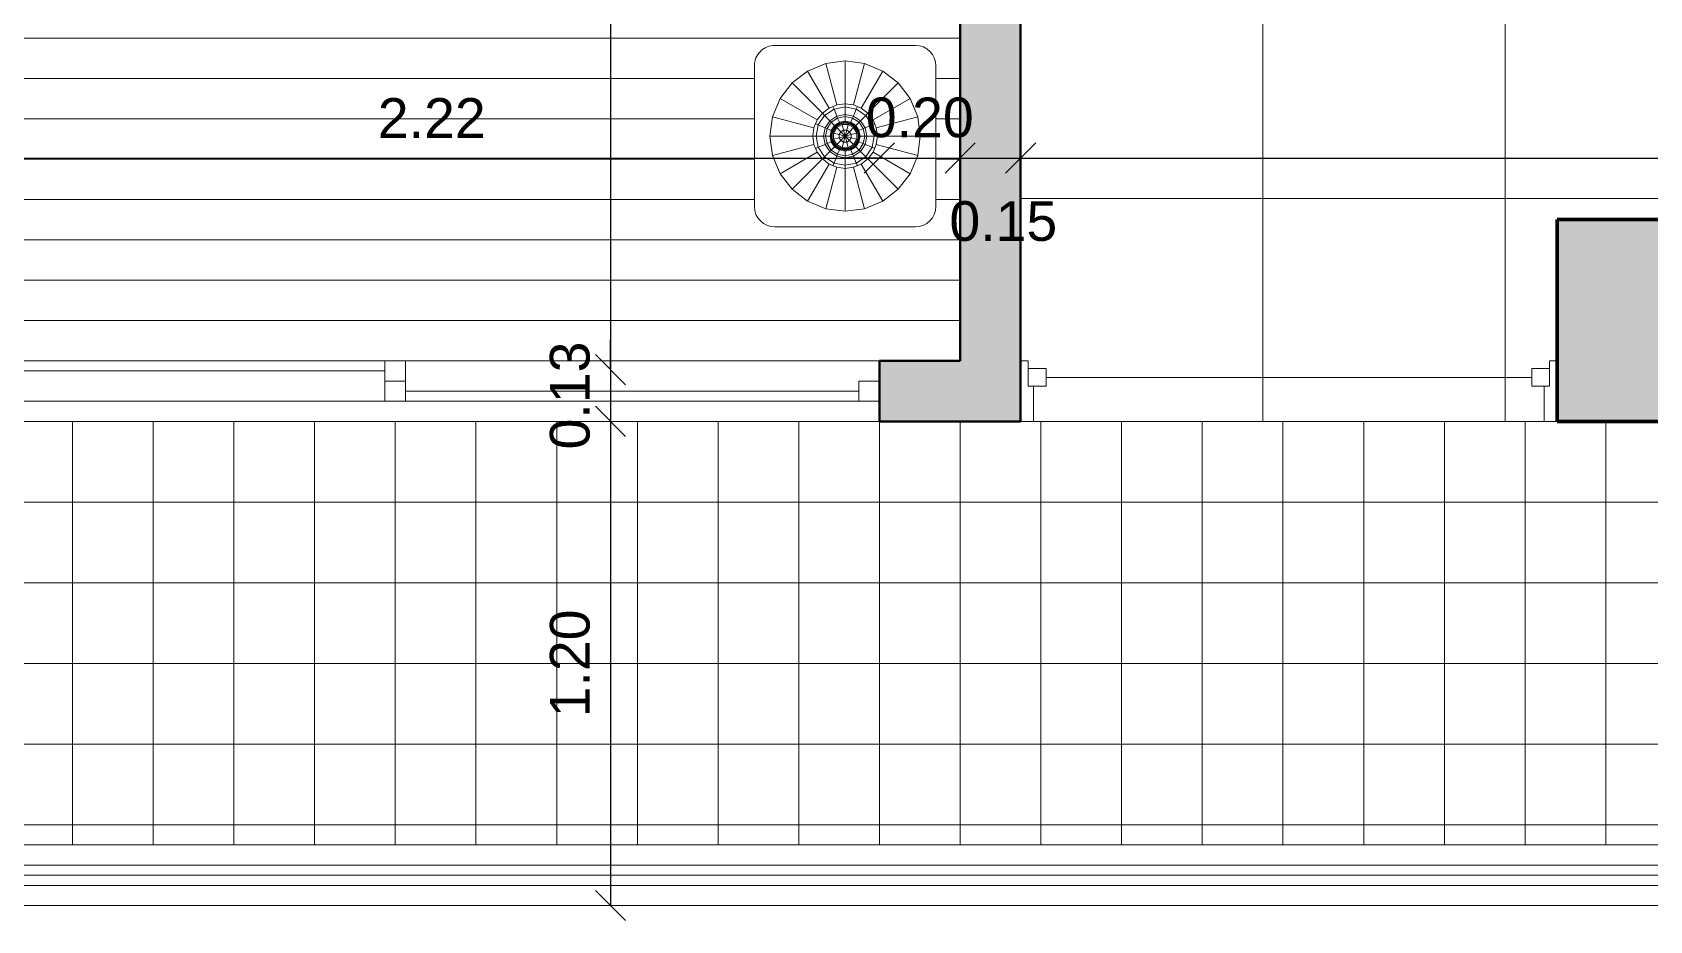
# Model space of a CAD drawing. Header units: metres. Extents: x 11 to 152, y 1 to 34.
# Drawn here: x 38.676 to 42.684, y 14.231 to 16.432 of the extents above; entities that cross this region are included whole.
import ezdxf

# ---------------------------------------------------------------- set-up
doc = ezdxf.new("R2010")
doc.units = ezdxf.units.M
for name, color, linetype, lineweight in [('A-ANNO-DIMS', 211, 'Continuous', 9), ('A-FLOR', 192, 'Continuous', 9), ('A-FLOR-PATT', 8, 'Continuous', 9), ('A-GLAZ', 151, 'Continuous', 9), ('A-GLAZ-1', 151, 'Continuous', 18), ('A-GLAZ-CWMG', 51, 'Continuous', 9), ('A-WALL', 113, 'Continuous', 9), ('A-WALL-1', 113, 'Continuous', 50), ('A-WALL-PATT-1', 111, 'Continuous', 9), ('E-LITE-EQPM', 33, 'Continuous', 9), ('G-IMPT', 8, 'Continuous', 9), ('I-FURN', 30, 'Continuous', 9), ('S-COLS', 52, 'Continuous', 9), ('S-COLS-1', 52, 'Continuous', 100)]:
    doc.layers.add(name, color=color, linetype=linetype, lineweight=lineweight)
doc.styles.add('Arial_1', font='Arial.ttf', dxfattribs={"height": 0.098353})
doc.dimstyles.new('Cota_1_25', dxfattribs={"dimscale": 0.3048, "dimtxt": 0.1, "dimasz": 0.246063, "dimexe": 0, "dimexo": 0.0625, "dimgap": 0.164042, "dimtad": 1, "dimrnd": 0.01, "dimzin": 0, "dimdsep": 46, "dimtxsty": 'Arial_1', "dimblk1": 'OBLIQUE', "dimblk2": 'OBLIQUE', "dimsah": 1, "dimcen": 0.09, "dimazin": 0, "dimtfac": 1, "dimtdec": 4, "dimtix": 1, "dimtmove": 0, "dimatfit": 3, "dimfxl": 0, "dimfxlon": 1, "dimtvp": 1, "dimtolj": 1, "dimtzin": 0, "dimarcsym": 2})
doc.dimstyles.new('Cota_1_25_3', dxfattribs={"dimscale": 0.3048, "dimtxt": 0.1, "dimasz": 0.246063, "dimexe": 0, "dimexo": 0.0625, "dimgap": 0.164042, "dimtad": 1, "dimrnd": 0.01, "dimzin": 0, "dimdsep": 46, "dimtxsty": 'Arial_1', "dimblk1": 'OBLIQUE', "dimblk2": 'OBLIQUE', "dimsah": 1, "dimcen": 0.09, "dimazin": 0, "dimtfac": 1, "dimtdec": 4, "dimtix": 1, "dimtmove": 2, "dimatfit": 3, "dimfxl": 0, "dimfxlon": 1, "dimtvp": 1, "dimtolj": 1, "dimtzin": 0, "dimarcsym": 2})

# ---------------------------------------------------------------- blocks, each defined once
blk = doc.blocks.new('M_Table-End - nochero-1375290-1 Piso')
at = {"layer": 'I-FURN'}
for p, q in [((0.4029, 0.3774), (0.0545, 0.3774)), ((0.0037, 0.3266), (0.0037, -0.0218)), ((0.4537, -0.0218), (0.4537, 0.3266)), ((0.0545, -0.0726), (0.4029, -0.0726))]:
    blk.add_line(p, q, dxfattribs=at)
for centre, start, end in [((0.0545, 0.3266), 90, 180), ((0.4029, 0.3266), 0, 90), ((0.0545, -0.0218), 180, 270), ((0.4029, -0.0218), 270, 0)]:
    blk.add_arc(centre, 0.0508, start, end, dxfattribs=at)
blk = doc.blocks.new('Lamp38i - Name-1374313-1 Piso')
at = {"layer": 'G-IMPT'}
for p, q in [((0, 0.0381), (0, 0.0265)), ((-0.0265, 0), (-0.0381, 0)), ((0, -0.0381), (0, -0.0265)), ((0.0265, 0), (0.0381, 0))]:
    blk.add_line(p, q, dxfattribs=at)
blk = doc.blocks.new('Lamp38i - 12zlmp38i_dwg-1374311-1 Piso')
at = {"layer": 'G-IMPT'}
for p, q in [((-0.1317, 0.1317), (-0.0931, 0.1613)), ((-0.0482, 0.18), (-0.0931, 0.1613)), ((-0.04, 0.0693), (-0.0931, 0.1613)), ((0, 0.1863), (-0.0482, 0.18)), ((-0.0207, 0.0772), (-0.0482, 0.18)), ((0.0482, 0.18), (0, 0.1863)), ((0, 0.0799), (0, 0.1863)), ((0.0207, 0.0772), (0.0482, 0.18)), ((0.04, 0.0693), (0.0931, 0.1613)), ((0.0482, 0.18), (0.0931, 0.1613)), ((0.1317, 0.1317), (0.0931, 0.1613)), ((-0.1317, 0.1317), (-0.1613, 0.0931)), ((-0.1317, 0.1317), (-0.0565, 0.0565)), ((0.0565, 0.0565), (0.1317, 0.1317)), ((0.1613, 0.0931), (0.1317, 0.1317)), ((-0.1613, 0.0931), (-0.18, 0.0482)), ((-0.1613, 0.0931), (-0.0693, 0.04)), ((0.0693, 0.04), (0.1613, 0.0931)), ((0.18, 0.0482), (0.1613, 0.0931)), ((-0.18, 0.0482), (-0.1863, 0)), ((-0.0772, 0.0207), (-0.18, 0.0482)), ((-0.0565, 0.0565), (-0.0693, 0.04)), ((-0.0511, 0.0511), (-0.0667, 0.0276)), ((-0.04, 0.0693), (-0.0565, 0.0565)), ((-0.0511, 0.0511), (-0.0565, 0.0565)), ((-0.0511, 0.0511), (-0.0276, 0.0667)), ((-0.0511, 0.0511), (-0.0381, 0.0381)), ((-0.0207, 0.0772), (-0.04, 0.0693)), ((-0.0206, 0.0498), (-0.0381, 0.0381)), ((-0.0381, 0.0381), (-0.0206, 0.0498)), ((-0.0344, 0.0344), (-0.0186, 0.0449)), ((-0.0303, 0.0732), (-0.0276, 0.0667)), ((-0.0276, 0.0667), (0, 0.0722)), ((-0.0276, 0.0667), (-0.0206, 0.0498)), ((0, 0.0799), (-0.0207, 0.0772)), ((-0.0206, 0.0498), (0, 0.0539)), ((0, 0.0539), (-0.0206, 0.0498)), ((-0.0186, 0.0449), (-0.0206, 0.0498)), ((0, 0.0486), (-0.0186, 0.0449)), ((-0.0186, 0.0449), (-0.0142, 0.0343)), ((0.0207, 0.0772), (0, 0.0799)), ((0, 0.0799), (0, 0.0722)), ((0.0276, 0.0667), (0, 0.0722)), ((0, 0.0539), (0, 0.0722)), ((0.0206, 0.0498), (0, 0.0539)), ((0, 0.0539), (0.0206, 0.0498)), ((0, 0.0486), (0, 0.0539)), ((0, 0.0371), (0, 0.0486)), ((0.0186, 0.0449), (0, 0.0486)), ((0.0142, 0.0343), (0.0186, 0.0449)), ((0.0186, 0.0449), (0.0206, 0.0498)), ((0.0186, 0.0449), (0.0344, 0.0344)), ((0.0276, 0.0667), (0.0206, 0.0498)), ((0.0381, 0.0381), (0.0206, 0.0498)), ((0.0206, 0.0498), (0.0381, 0.0381)), ((0.04, 0.0693), (0.0207, 0.0772)), ((0.0276, 0.0667), (0.0303, 0.0732)), ((0.0511, 0.0511), (0.0276, 0.0667)), ((0.0511, 0.0511), (0.0381, 0.0381)), ((0.0565, 0.0565), (0.04, 0.0693)), ((0.0511, 0.0511), (0.0565, 0.0565)), ((0.0511, 0.0511), (0.0667, 0.0276)), ((0.0693, 0.04), (0.0565, 0.0565)), ((0.0772, 0.0207), (0.18, 0.0482)), ((0.1863, 0), (0.18, 0.0482)), ((-0.0772, 0.0207), (-0.0799, 0)), ((-0.0693, 0.04), (-0.0772, 0.0207)), ((-0.0732, 0.0303), (-0.0667, 0.0276)), ((-0.0722, 0), (-0.0667, 0.0276)), ((-0.0498, 0.0206), (-0.0667, 0.0276)), ((-0.0498, 0.0206), (-0.0539, 0)), ((-0.0539, 0), (-0.0498, 0.0206)), ((-0.0498, 0.0206), (-0.0381, 0.0381)), ((-0.0498, 0.0206), (-0.0381, 0.0381)), ((-0.0449, 0.0186), (-0.0498, 0.0206)), ((-0.0449, 0.0186), (-0.0486, 0)), ((-0.0449, 0.0186), (-0.0344, 0.0344)), ((-0.0343, 0.0142), (-0.0449, 0.0186)), ((-0.0344, 0.0344), (-0.0381, 0.0381)), ((-0.0371, 0), (-0.0343, 0.0142)), ((-0.0351, 0), (-0.0324, 0.0134)), ((-0.0262, 0.0262), (-0.0344, 0.0344)), ((-0.0343, 0.0142), (-0.0262, 0.0262)), ((-0.0324, 0.0134), (-0.0343, 0.0142)), ((-0.0319, 0.0065), (-0.0331, 0)), ((-0.0324, 0.0134), (-0.0248, 0.0248)), ((-0.0306, 0.0127), (-0.0324, 0.0134)), ((-0.0319, 0.0085), (-0.0233, 0.0233)), ((-0.0319, 0.0085), (-0.0319, -0.0085)), ((-0.0319, 0.0085), (-0.0287, 0.0077)), ((-0.0306, 0.0127), (-0.0312, 0.0096)), ((-0.0306, 0.0127), (-0.0234, 0.0234)), ((-0.0287, 0.0077), (-0.021, 0.021)), ((-0.0287, 0.0077), (-0.0147, 0.0039)), ((-0.0287, 0.0077), (-0.0286, -0.0077)), ((-0.0262, 0.0262), (-0.0142, 0.0343)), ((-0.0262, 0.0262), (-0.0248, 0.0248)), ((-0.0248, 0.0248), (-0.0134, 0.0324)), ((-0.0234, 0.0234), (-0.0248, 0.0248)), ((-0.0234, 0.0234), (-0.0127, 0.0306)), ((-0.0233, 0.0233), (-0.0085, 0.0319)), ((-0.0233, 0.0233), (-0.021, 0.021)), ((-0.021, 0.021), (-0.0077, 0.0287)), ((-0.021, 0.021), (-0.0108, 0.0108)), ((-0.0147, 0.0039), (-0.0108, 0.0108)), ((-0.0147, 0.0039), (-0.0147, -0.0039)), ((-0.0147, 0.0039), (0, 0)), ((0, 0.0371), (-0.0142, 0.0343)), ((-0.0142, 0.0343), (-0.0134, 0.0324)), ((0, 0.0351), (-0.0134, 0.0324)), ((-0.0127, 0.0306), (-0.0134, 0.0324)), ((-0.0096, 0.0312), (-0.0127, 0.0306)), ((-0.0039, 0.0147), (-0.0108, 0.0108)), ((0, 0), (-0.0108, 0.0108)), ((0.0085, 0.0319), (-0.0085, 0.0319)), ((-0.0077, 0.0287), (-0.0085, 0.0319)), ((0.0077, 0.0287), (-0.0077, 0.0287)), ((-0.0077, 0.0287), (-0.0039, 0.0147)), ((0, 0.0331), (-0.0065, 0.0319)), ((0.0039, 0.0147), (-0.0039, 0.0147)), ((0, 0), (-0.0039, 0.0147)), ((0, 0.0351), (0, 0.0371)), ((0.0142, 0.0343), (0, 0.0371)), ((0, 0.0351), (0.0134, 0.0324)), ((0, 0.0331), (0, 0.0351)), ((0, 0.0319), (0, 0.0331)), ((0.0065, 0.0319), (0, 0.0331)), ((0.0039, 0.0147), (0, 0)), ((0.0108, 0.0108), (0, 0)), ((0.0147, 0.0039), (0, 0)), ((0.0077, 0.0287), (0.0039, 0.0147)), ((0.0108, 0.0108), (0.0039, 0.0147)), ((0.0085, 0.0319), (0.0077, 0.0287)), ((0.021, 0.021), (0.0077, 0.0287)), ((0.0085, 0.0319), (0.0233, 0.0233)), ((0.0127, 0.0306), (0.0096, 0.0312)), ((0.021, 0.021), (0.0108, 0.0108)), ((0.0147, 0.0039), (0.0108, 0.0108)), ((0.0127, 0.0306), (0.0134, 0.0324)), ((0.0127, 0.0306), (0.0234, 0.0234)), ((0.0134, 0.0324), (0.0142, 0.0343)), ((0.0134, 0.0324), (0.0248, 0.0248)), ((0.0142, 0.0343), (0.0262, 0.0262)), ((0.0286, 0.0077), (0.0147, 0.0039)), ((0.0147, -0.0039), (0.0147, 0.0039)), ((0.021, 0.021), (0.0233, 0.0233)), ((0.0286, 0.0077), (0.021, 0.021)), ((0.0319, 0.0085), (0.0233, 0.0233)), ((0.0234, 0.0234), (0.0248, 0.0248)), ((0.0306, 0.0127), (0.0234, 0.0234)), ((0.0262, 0.0262), (0.0248, 0.0248)), ((0.0324, 0.0134), (0.0248, 0.0248)), ((0.0344, 0.0344), (0.0262, 0.0262)), ((0.0343, 0.0142), (0.0262, 0.0262)), ((0.0319, 0.0085), (0.0286, 0.0077)), ((0.0286, -0.0077), (0.0286, 0.0077)), ((0.0306, 0.0127), (0.0324, 0.0134)), ((0.0306, 0.0127), (0.0312, 0.0096)), ((0.0319, -0.0085), (0.0319, 0.0085)), ((0.0319, 0.0065), (0.0331, 0)), ((0.0324, 0.0134), (0.0343, 0.0142)), ((0.0351, 0), (0.0324, 0.0134)), ((0.0343, 0.0142), (0.0449, 0.0186)), ((0.0371, 0), (0.0343, 0.0142)), ((0.0344, 0.0344), (0.0381, 0.0381)), ((0.0449, 0.0186), (0.0344, 0.0344)), ((0.0498, 0.0206), (0.0381, 0.0381)), ((0.0498, 0.0206), (0.0381, 0.0381)), ((0.0449, 0.0186), (0.0498, 0.0206)), ((0.0449, 0.0186), (0.0486, 0)), ((0.0498, 0.0206), (0.0667, 0.0276)), ((0.0498, 0.0206), (0.0539, 0)), ((0.0539, 0), (0.0498, 0.0206)), ((0.0732, 0.0303), (0.0667, 0.0276)), ((0.0722, 0), (0.0667, 0.0276)), ((0.0772, 0.0207), (0.0693, 0.04)), ((0.0799, 0), (0.0772, 0.0207)), ((-0.1863, 0), (-0.18, -0.0482)), ((-0.0799, 0), (-0.1863, 0)), ((-0.0772, -0.0207), (-0.18, -0.0482)), ((-0.1613, -0.0931), (-0.0693, -0.04)), ((-0.0799, 0), (-0.0772, -0.0207)), ((-0.0722, 0), (-0.0799, 0)), ((-0.0772, -0.0207), (-0.0693, -0.04)), ((-0.0667, -0.0276), (-0.0732, -0.0303)), ((-0.0722, 0), (-0.0539, 0)), ((-0.0722, 0), (-0.0667, -0.0276)), ((-0.0693, -0.04), (-0.0565, -0.0565)), ((-0.0667, -0.0276), (-0.0498, -0.0206)), ((-0.0667, -0.0276), (-0.0511, -0.0511)), ((-0.0539, 0), (-0.0498, -0.0206)), ((-0.0539, 0), (-0.0498, -0.0206)), ((-0.0486, 0), (-0.0539, 0)), ((-0.0511, -0.0511), (-0.0381, -0.0381)), ((-0.0449, -0.0186), (-0.0498, -0.0206)), ((-0.0498, -0.0206), (-0.0381, -0.0381)), ((-0.0381, -0.0381), (-0.0498, -0.0206)), ((-0.0371, 0), (-0.0486, 0)), ((-0.0486, 0), (-0.0449, -0.0186)), ((-0.0343, -0.0142), (-0.0449, -0.0186)), ((-0.0344, -0.0344), (-0.0449, -0.0186)), ((-0.0344, -0.0344), (-0.0381, -0.0381)), ((-0.0381, -0.0381), (-0.0206, -0.0498)), ((-0.0381, -0.0381), (-0.0206, -0.0498)), ((-0.0351, 0), (-0.0371, 0)), ((-0.0371, 0), (-0.0343, -0.0142)), ((-0.0351, 0), (-0.0324, -0.0134)), ((-0.0331, 0), (-0.0351, 0)), ((-0.0344, -0.0344), (-0.0262, -0.0262)), ((-0.0344, -0.0344), (-0.0186, -0.0449)), ((-0.0343, -0.0142), (-0.0324, -0.0134)), ((-0.0262, -0.0262), (-0.0343, -0.0142)), ((-0.0319, 0), (-0.0331, 0)), ((-0.0331, 0), (-0.0319, -0.0065)), ((-0.0306, -0.0127), (-0.0324, -0.0134)), ((-0.0324, -0.0134), (-0.0248, -0.0248)), ((-0.0319, -0.0085), (-0.0286, -0.0077)), ((-0.0319, -0.0085), (-0.0233, -0.0233)), ((-0.0312, -0.0096), (-0.0306, -0.0127)), ((-0.0306, -0.0127), (-0.0234, -0.0234)), ((-0.0286, -0.0077), (-0.0147, -0.0039)), ((-0.0286, -0.0077), (-0.021, -0.021)), ((-0.0262, -0.0262), (-0.0248, -0.0248)), ((-0.0262, -0.0262), (-0.0142, -0.0343)), ((-0.0234, -0.0234), (-0.0248, -0.0248)), ((-0.0248, -0.0248), (-0.0134, -0.0324)), ((-0.0234, -0.0234), (-0.0127, -0.0306)), ((-0.0233, -0.0233), (-0.021, -0.021)), ((-0.0233, -0.0233), (-0.0085, -0.0319)), ((-0.0108, -0.0108), (-0.021, -0.021)), ((-0.021, -0.021), (-0.0077, -0.0286)), ((-0.0186, -0.0449), (-0.0142, -0.0343)), ((-0.0147, -0.0039), (0, 0)), ((-0.0147, -0.0039), (-0.0108, -0.0108)), ((-0.0142, -0.0343), (-0.0134, -0.0324)), ((0, -0.0371), (-0.0142, -0.0343)), ((-0.0127, -0.0306), (-0.0134, -0.0324)), ((0, -0.0351), (-0.0134, -0.0324)), ((-0.0096, -0.0312), (-0.0127, -0.0306)), ((-0.0108, -0.0108), (0, 0)), ((-0.0108, -0.0108), (-0.0039, -0.0147)), ((-0.0077, -0.0286), (-0.0085, -0.0319)), ((-0.0085, -0.0319), (0.0085, -0.0319)), ((-0.0077, -0.0286), (-0.0039, -0.0147)), ((-0.0077, -0.0286), (0.0077, -0.0287)), ((0, -0.0331), (-0.0065, -0.0319)), ((-0.0039, -0.0147), (0, 0)), ((-0.0039, -0.0147), (0.0039, -0.0147)), ((0.0039, -0.0147), (0, 0)), ((0.0108, -0.0108), (0, 0)), ((0.0147, -0.0039), (0, 0)), ((0, -0.0319), (0, -0.0331)), ((0.0065, -0.0319), (0, -0.0331)), ((0, -0.0351), (0.0134, -0.0324)), ((0, -0.0331), (0, -0.0351)), ((0, -0.0371), (0.0142, -0.0343)), ((0, -0.0351), (0, -0.0371)), ((0, -0.0371), (0, -0.0486)), ((0.0039, -0.0147), (0.0108, -0.0108)), ((0.0077, -0.0287), (0.0039, -0.0147)), ((0.0077, -0.0287), (0.021, -0.021)), ((0.0085, -0.0319), (0.0077, -0.0287)), ((0.0085, -0.0319), (0.0233, -0.0233)), ((0.0127, -0.0306), (0.0096, -0.0312)), ((0.0108, -0.0108), (0.0147, -0.0039)), ((0.0108, -0.0108), (0.021, -0.021)), ((0.0127, -0.0306), (0.0234, -0.0234)), ((0.0127, -0.0306), (0.0134, -0.0324)), ((0.0134, -0.0324), (0.0248, -0.0248)), ((0.0134, -0.0324), (0.0142, -0.0343)), ((0.0142, -0.0343), (0.0262, -0.0262)), ((0.0142, -0.0343), (0.0186, -0.0449)), ((0.0286, -0.0077), (0.0147, -0.0039)), ((0.0186, -0.0449), (0.0344, -0.0344)), ((0.0206, -0.0498), (0.0381, -0.0381)), ((0.0206, -0.0498), (0.0381, -0.0381)), ((0.0286, -0.0077), (0.021, -0.021)), ((0.0233, -0.0233), (0.021, -0.021)), ((0.0233, -0.0233), (0.0319, -0.0085)), ((0.0234, -0.0234), (0.0306, -0.0127)), ((0.0234, -0.0234), (0.0248, -0.0248)), ((0.0324, -0.0134), (0.0248, -0.0248)), ((0.0262, -0.0262), (0.0248, -0.0248)), ((0.0343, -0.0142), (0.0262, -0.0262)), ((0.0262, -0.0262), (0.0344, -0.0344)), ((0.0286, -0.0077), (0.0319, -0.0085)), ((0.0312, -0.0096), (0.0306, -0.0127)), ((0.0306, -0.0127), (0.0324, -0.0134)), ((0.0319, 0), (0.0331, 0)), ((0.0331, 0), (0.0319, -0.0065)), ((0.0351, 0), (0.0324, -0.0134)), ((0.0343, -0.0142), (0.0324, -0.0134)), ((0.0331, 0), (0.0351, 0)), ((0.0371, 0), (0.0343, -0.0142)), ((0.0343, -0.0142), (0.0449, -0.0186)), ((0.0344, -0.0344), (0.0449, -0.0186)), ((0.0344, -0.0344), (0.0381, -0.0381)), ((0.0351, 0), (0.0371, 0)), ((0.0371, 0), (0.0486, 0)), ((0.0381, -0.0381), (0.0498, -0.0206)), ((0.0381, -0.0381), (0.0498, -0.0206)), ((0.0381, -0.0381), (0.0511, -0.0511)), ((0.0486, 0), (0.0449, -0.0186)), ((0.0449, -0.0186), (0.0498, -0.0206)), ((0.0486, 0), (0.0539, 0)), ((0.0498, -0.0206), (0.0539, 0)), ((0.0539, 0), (0.0498, -0.0206)), ((0.0498, -0.0206), (0.0667, -0.0276)), ((0.0511, -0.0511), (0.0667, -0.0276)), ((0.0722, 0), (0.0539, 0)), ((0.0693, -0.04), (0.0565, -0.0565)), ((0.0667, -0.0276), (0.0722, 0)), ((0.0732, -0.0303), (0.0667, -0.0276)), ((0.0693, -0.04), (0.0772, -0.0207)), ((0.0693, -0.04), (0.1613, -0.0931)), ((0.0799, 0), (0.0722, 0)), ((0.0772, -0.0207), (0.0799, 0)), ((0.0772, -0.0207), (0.18, -0.0482)), ((0.0799, 0), (0.1863, 0)), ((0.18, -0.0482), (0.1863, 0)), ((-0.18, -0.0482), (-0.1613, -0.0931)), ((-0.1317, -0.1317), (-0.0565, -0.0565)), ((-0.04, -0.0693), (-0.0931, -0.1613)), ((-0.0511, -0.0511), (-0.0565, -0.0565)), ((-0.0565, -0.0565), (-0.04, -0.0693)), ((-0.0511, -0.0511), (-0.0276, -0.0667)), ((-0.0482, -0.18), (-0.0207, -0.0772)), ((-0.04, -0.0693), (-0.0207, -0.0772)), ((-0.0303, -0.0732), (-0.0276, -0.0667)), ((-0.0206, -0.0498), (-0.0276, -0.0667)), ((-0.0276, -0.0667), (0, -0.0722)), ((0, -0.0799), (-0.0207, -0.0772)), ((-0.0186, -0.0449), (-0.0206, -0.0498)), ((-0.0206, -0.0498), (0, -0.0539)), ((0, -0.0539), (-0.0206, -0.0498)), ((0, -0.0486), (-0.0186, -0.0449)), ((0.0186, -0.0449), (0, -0.0486)), ((0, -0.0486), (0, -0.0539)), ((0, -0.0539), (0.0206, -0.0498)), ((0, -0.0539), (0.0206, -0.0498)), ((0, -0.0539), (0, -0.0722)), ((0.0276, -0.0667), (0, -0.0722)), ((0, -0.0799), (0, -0.0722)), ((0, -0.0799), (0.0207, -0.0772)), ((0, -0.0799), (0, -0.1863)), ((0.0186, -0.0449), (0.0206, -0.0498)), ((0.0206, -0.0498), (0.0276, -0.0667)), ((0.0207, -0.0772), (0.04, -0.0693)), ((0.0207, -0.0772), (0.0482, -0.18)), ((0.0276, -0.0667), (0.0511, -0.0511)), ((0.0303, -0.0732), (0.0276, -0.0667)), ((0.04, -0.0693), (0.0565, -0.0565)), ((0.04, -0.0693), (0.0931, -0.1613)), ((0.0565, -0.0565), (0.0511, -0.0511)), ((0.0565, -0.0565), (0.1317, -0.1317)), ((0.1613, -0.0931), (0.18, -0.0482)), ((-0.1613, -0.0931), (-0.1317, -0.1317)), ((0.1613, -0.0931), (0.1317, -0.1317)), ((-0.1317, -0.1317), (-0.0931, -0.1613)), ((0.0931, -0.1613), (0.1317, -0.1317)), ((-0.0931, -0.1613), (-0.0482, -0.18)), ((-0.0482, -0.18), (0, -0.1863)), ((0, -0.1863), (0.0482, -0.18)), ((0.0482, -0.18), (0.0931, -0.1613))]:
    blk.add_line(p, q, dxfattribs=at)
at = {"xscale": 1.2, "yscale": 1.2, "zscale": 1.2}
blk.add_blockref('Lamp38i - Name-1374313-1 Piso', (0, 0), dxfattribs=at)
blk = doc.blocks.new('Lamp38i - 100 Watt Incandescent-1375292-1 Piso')
blk.add_blockref('Lamp38i - 12zlmp38i_dwg-1374311-1 Piso', (0, 0))
blk = doc.blocks.new('M_Concrete-Square-Column - 500 x 500mm-1435712-1 Piso')
at = {"layer": 'S-COLS'}
blk.add_hatch(color=256, dxfattribs=at).paths.add_polyline_path([(-0.25, 0.25), (-0.25, -0.25), (0.25, -0.25), (0.25, 0.25)], flags=0)
at = {"layer": 'S-COLS-1'}
for p, q in [((-0.25, 0.25), (0.25, 0.25)), ((-0.25, -0.25), (-0.25, 0.25)), ((0.25, 0.25), (0.25, -0.25)), ((0.25, -0.25), (-0.25, -0.25))]:
    blk.add_line(p, q, dxfattribs=at)
blk = doc.blocks.new('M_Sliding-2 Panel - 240x240-1679411-1 Piso')
at = {"layer": 'A-GLAZ'}
for p, q in [((-1.2, 0.202), (-1.2, 0.152)), ((-1.2, 0.202), (-1.15, 0.202)), ((-1.15, 0.202), (-1.15, 0.152)), ((-0.0254, 0.202), (-0.0254, 0.152)), ((-0.0254, 0.202), (0.0254, 0.202)), ((0.0254, 0.202), (0.0254, 0.152)), ((-1.15, 0.177), (-0.0254, 0.177)), ((-1.2, 0.152), (-1.15, 0.152)), ((-0.0254, 0.152), (-0.0254, 0.102)), ((-0.0254, 0.152), (0.0254, 0.152)), ((-0.0254, 0.152), (0.0254, 0.152)), ((0.0254, 0.152), (0.0254, 0.102)), ((0.0254, 0.127), (1.1492, 0.127)), ((1.1492, 0.152), (1.1492, 0.102)), ((1.1492, 0.152), (1.2, 0.152)), ((1.2, 0.152), (1.2, 0.102)), ((-0.0254, 0.102), (0.0254, 0.102)), ((1.1492, 0.102), (1.2, 0.102))]:
    blk.add_line(p, q, dxfattribs=at)
blk = doc.blocks.new('Circular Mullion - 25mm Radius-1678525-1 Piso')
at = {"layer": 'A-GLAZ-CWMG'}
for p, q in [((52.2956, 14.3682), (35.2751, 14.3682)), ((35.2251, 14.3182), (52.3456, 14.3182)), ((52.3206, 14.3432), (35.2501, 14.3432))]:
    blk.add_line(p, q, dxfattribs=at)
blk = doc.blocks.new('M_Fixed - 60x1_33-1776636-1 Piso')
at = {"layer": 'A-GLAZ-1'}
for p, q in [((-0.665, 0.088), (-0.646, 0.088)), ((-0.646, 0.088), (-0.646, 0.025)), ((0.646, 0.088), (0.646, 0.025)), ((0.6639, 0.088), (0.646, 0.088)), ((-0.646, 0.069), (-0.602, 0.069)), ((-0.602, 0.069), (-0.602, 0.025)), ((-0.602, 0.047), (0.602, 0.047)), ((0.602, 0.069), (0.602, 0.025)), ((0.646, 0.069), (0.602, 0.069)), ((-0.646, 0.025), (-0.602, 0.025)), ((-0.633, 0.025), (-0.633, -0.062)), ((0.602, 0.025), (0.646, 0.025)), ((0.633, 0.025), (0.633, -0.062)), ((-0.665, -0.062), (-0.633, -0.062)), ((0.665, -0.062), (0.633, -0.062))]:
    blk.add_line(p, q, dxfattribs=at)
blk = doc.blocks.new('_Oblique')
at = {"color": 0, "linetype": 'ByBlock', "lineweight": -2}
blk.add_line((-0.5, -0.5), (0.5, 0.5), dxfattribs=at)
blk = doc.blocks.new('DIMBLOCK28-1 Piso')
at = {"layer": 'A-ANNO-DIMS', "color": 0, "lineweight": -2, "transparency": 16777216}
blk.add_line((40.1084, 18.6182), (40.1084, 15.5964), dxfattribs=at)
at = {"layer": 'Defpoints', "color": 0, "transparency": 16777216}
for p in [(40.1084, 18.6182), (40.1084, 15.5964), (40.1084, 15.5964)]:
    blk.add_point(p, dxfattribs=at)
at = {"layer": 'A-ANNO-DIMS', "color": 0, "lineweight": -2, "transparency": 16777216, "xscale": 0.075, "yscale": 0.075, "zscale": 0.075}
for p, rotation in [((40.1084, 18.6182), 90), ((40.1084, 15.5964), 270)]:
    blk.add_blockref('_Oblique', p, dxfattribs=dict(at, rotation=rotation))
at = {"layer": 'A-ANNO-DIMS', "color": 0, "transparency": 16777216, "insert": (40.0081, 17.1073), "char_height": 0.09835, "attachment_point": 5, "rotation": 90, "style": 'Arial_1'}
blk.add_mtext('\\A1;3.02', dxfattribs=at)
blk = doc.blocks.new('DIMBLOCK29-1 Piso')
at = {"layer": 'A-ANNO-DIMS', "color": 0, "lineweight": -2, "transparency": 16777216}
for p, q in [((40.1084, 15.5964), (40.1084, 15.6714)), ((40.1084, 15.5964), (40.1084, 15.4682)), ((40.1084, 15.4682), (40.1084, 15.3932))]:
    blk.add_line(p, q, dxfattribs=at)
at = {"layer": 'Defpoints', "color": 0, "transparency": 16777216}
for p in [(40.1084, 15.5964), (40.1084, 15.4682), (40.1084, 15.4682)]:
    blk.add_point(p, dxfattribs=at)
at = {"layer": 'A-ANNO-DIMS', "color": 0, "lineweight": -2, "transparency": 16777216, "xscale": 0.075, "yscale": 0.075, "zscale": 0.075}
for p, rotation in [((40.1084, 15.5964), 270), ((40.1084, 15.4682), 90)]:
    blk.add_blockref('_Oblique', p, dxfattribs=dict(at, rotation=rotation))
at = {"layer": 'A-ANNO-DIMS', "color": 0, "transparency": 16777216, "insert": (40.0081, 15.5323), "char_height": 0.09835, "attachment_point": 5, "rotation": 90, "style": 'Arial_1'}
blk.add_mtext('\\A1;0.13', dxfattribs=at)
blk = doc.blocks.new('DIMBLOCK30-1 Piso')
at = {"layer": 'A-ANNO-DIMS', "color": 0, "lineweight": -2, "transparency": 16777216}
blk.add_line((40.1084, 15.4682), (40.1084, 14.2682), dxfattribs=at)
at = {"layer": 'Defpoints', "color": 0, "transparency": 16777216}
for p in [(40.1084, 15.4682), (40.1084, 14.2682), (40.1084, 14.2682)]:
    blk.add_point(p, dxfattribs=at)
at = {"layer": 'A-ANNO-DIMS', "color": 0, "lineweight": -2, "transparency": 16777216, "xscale": 0.075, "yscale": 0.075, "zscale": 0.075}
for p, rotation in [((40.1084, 15.4682), 90), ((40.1084, 14.2682), 270)]:
    blk.add_blockref('_Oblique', p, dxfattribs=dict(at, rotation=rotation))
at = {"layer": 'A-ANNO-DIMS', "color": 0, "transparency": 16777216, "insert": (40.0082, 14.8682), "char_height": 0.09835, "attachment_point": 5, "rotation": 90, "style": 'Arial_1'}
blk.add_mtext('\\A1;1.20', dxfattribs=at)
blk = doc.blocks.new('DIMBLOCK60-1 Piso')
at = {"layer": 'A-ANNO-DIMS', "color": 0, "lineweight": -2, "transparency": 16777216}
blk.add_line((38.5559, 16.1207), (40.775, 16.1207), dxfattribs=at)
at = {"layer": 'Defpoints', "color": 0, "transparency": 16777216}
for p in [(38.5559, 16.1207), (40.775, 16.1207), (40.775, 16.1207)]:
    blk.add_point(p, dxfattribs=at)
at = {"layer": 'A-ANNO-DIMS', "color": 0, "lineweight": -2, "transparency": 16777216, "xscale": 0.075, "yscale": 0.075, "zscale": 0.075, "rotation": 180}
blk.add_blockref('_Oblique', (38.5559, 16.1207), dxfattribs=at)
at = {"layer": 'A-ANNO-DIMS', "color": 0, "lineweight": -2, "transparency": 16777216, "xscale": 0.075, "yscale": 0.075, "zscale": 0.075}
blk.add_blockref('_Oblique', (40.775, 16.1207), dxfattribs=at)
at = {"layer": 'A-ANNO-DIMS', "color": 0, "transparency": 16777216, "insert": (39.6655, 16.2201), "char_height": 0.09835, "attachment_point": 5, "style": 'Arial_1'}
blk.add_mtext('\\A1;2.22', dxfattribs=at)
blk = doc.blocks.new('DIMBLOCK61-1 Piso')
at = {"layer": 'A-ANNO-DIMS', "color": 0, "lineweight": -2, "transparency": 16777216}
for p, q in [((40.775, 16.1207), (40.7, 16.1207)), ((40.775, 16.1207), (40.975, 16.1207)), ((40.975, 16.1207), (41.05, 16.1207))]:
    blk.add_line(p, q, dxfattribs=at)
at = {"layer": 'Defpoints', "color": 0, "transparency": 16777216}
for p in [(40.775, 16.1207), (40.975, 16.1207), (40.975, 16.1207)]:
    blk.add_point(p, dxfattribs=at)
at = {"layer": 'A-ANNO-DIMS', "color": 0, "lineweight": -2, "transparency": 16777216, "xscale": 0.075, "yscale": 0.075, "zscale": 0.075}
blk.add_blockref('_Oblique', (40.775, 16.1207), dxfattribs=at)
at = {"layer": 'A-ANNO-DIMS', "color": 0, "lineweight": -2, "transparency": 16777216, "xscale": 0.075, "yscale": 0.075, "zscale": 0.075, "rotation": 180}
blk.add_blockref('_Oblique', (40.975, 16.1207), dxfattribs=at)
at = {"layer": 'A-ANNO-DIMS', "color": 0, "transparency": 16777216, "insert": (40.875, 16.2209), "char_height": 0.09835, "attachment_point": 5, "style": 'Arial_1'}
blk.add_mtext('\\A1;0.20', dxfattribs=at)
blk = doc.blocks.new('DIMBLOCK62-1 Piso')
at = {"layer": 'A-ANNO-DIMS', "color": 0, "lineweight": -2, "transparency": 16777216}
blk.add_line((40.975, 16.1207), (41.125, 16.1207), dxfattribs=at)
at = {"layer": 'Defpoints', "color": 0, "transparency": 16777216}
for p in [(40.975, 16.1207), (41.125, 16.1207), (41.125, 16.1207)]:
    blk.add_point(p, dxfattribs=at)
at = {"layer": 'A-ANNO-DIMS', "color": 0, "lineweight": -2, "transparency": 16777216, "xscale": 0.075, "yscale": 0.075, "zscale": 0.075, "rotation": 180}
blk.add_blockref('_Oblique', (40.975, 16.1207), dxfattribs=at)
at = {"layer": 'A-ANNO-DIMS', "color": 0, "lineweight": -2, "transparency": 16777216, "xscale": 0.075, "yscale": 0.075, "zscale": 0.075}
blk.add_blockref('_Oblique', (41.125, 16.1207), dxfattribs=at)
at = {"layer": 'A-ANNO-DIMS', "color": 0, "transparency": 16777216, "insert": (40.9483, 16.0139), "char_height": 0.09835, "attachment_point": 1, "line_spacing_factor": 0.938532, "style": 'Arial_1'}
blk.add_mtext('\\A1;0.15', dxfattribs=at)
blk = doc.blocks.new('DIMBLOCK63-1 Piso')
at = {"layer": 'A-ANNO-DIMS', "color": 0, "lineweight": -2, "transparency": 16777216}
blk.add_line((41.125, 16.1207), (46.0949, 16.1207), dxfattribs=at)
at = {"layer": 'Defpoints', "color": 0, "transparency": 16777216}
for p in [(41.125, 16.1207), (46.0949, 16.1207), (46.0949, 16.1207)]:
    blk.add_point(p, dxfattribs=at)
at = {"layer": 'A-ANNO-DIMS', "color": 0, "lineweight": -2, "transparency": 16777216, "xscale": 0.075, "yscale": 0.075, "zscale": 0.075, "rotation": 180}
blk.add_blockref('_Oblique', (41.125, 16.1207), dxfattribs=at)
at = {"layer": 'A-ANNO-DIMS', "color": 0, "lineweight": -2, "transparency": 16777216, "xscale": 0.075, "yscale": 0.075, "zscale": 0.075}
blk.add_blockref('_Oblique', (46.0949, 16.1207), dxfattribs=at)
at = {"layer": 'A-ANNO-DIMS', "color": 0, "transparency": 16777216, "insert": (43.6099, 16.2209), "char_height": 0.09835, "attachment_point": 5, "style": 'Arial_1'}
blk.add_mtext('\\A1;4.97', dxfattribs=at)

msp = doc.modelspace()

# ---------------------------------------------------------------- hatches: boundary and pattern name
at = {"layer": 'A-FLOR-PATT'}
h = msp.add_hatch(dxfattribs=at)
h.set_pattern_fill('FP_14', color=256, style=0, pattern_type=2)
h.set_pattern_definition([(90, (17.725, 12.42), (-0.6, 4e-17), []), (180, (17.725, 12.42), (-7e-17, -0.6), [])])
h.paths.add_polyline_path([(40.2363, 22.9962), (40.9221, 22.9962), (40.9221, 22.2878), (40.2363, 22.2878), (40.2363, 22.9959)], flags=0)
h.paths.add_polyline_path([(46.0949, 15.4682), (46.0949, 19.72), (44.3992, 19.72), (44.3992, 19.4104), (44.3763, 19.3875), (44.3763, 19.3071), (44.3533, 19.3071), (44.3483, 19.3271), (44.3303, 19.2956), (44.0086, 19.2956), (43.9906, 19.327), (43.9856, 19.307), (43.9626, 19.307), (43.9626, 19.3874), (43.9396, 19.4104), (43.9396, 19.72), (43.7861, 19.72), (43.786, 19.4102), (43.7631, 19.3873), (43.7631, 19.3069), (43.7402, 19.3069), (43.7352, 19.3268), (43.7172, 19.2954), (43.3954, 19.2953), (43.3775, 19.3268), (43.3725, 19.3068), (43.3495, 19.3068), (43.3495, 19.3872), (43.3265, 19.4102), (43.3264, 19.72), (43.203, 19.72), (43.203, 19.4102), (43.1801, 19.3873), (43.1801, 19.3069), (43.1571, 19.3069), (43.1521, 19.3268), (43.1342, 19.2954), (42.8124, 19.2953), (42.7943, 19.326), (42.7894, 19.3068), (42.7665, 19.3068), (42.7664, 19.3872), (42.7435, 19.4102), (42.7434, 19.72), (42.4049, 19.72), (42.4049, 21.8471), (43.0549, 21.8471), (43.0549, 20.32), (44.1199, 20.32), (44.1199, 21.9499), (44.7449, 21.9499), (44.7449, 23.07), (42.085, 23.07), (42.085, 23.12), (42.07, 23.12), (42.07, 23.155), (42.085, 23.155), (42.085, 23.22), (41.165, 23.22), (41.165, 23.155), (41.18, 23.155), (41.18, 23.12), (41.165, 23.12), (41.165, 23.07), (41.125, 23.07), (41.125, 21.63), (41.06, 21.63), (41.06, 21.615), (41.025, 21.615), (41.025, 21.63), (40.975, 21.63), (40.975, 23.07), (40.031, 23.07), (40.031, 22.47), (39.231, 22.47), (39.231, 20.77), (40.975, 20.77), (40.975, 20.81), (41.025, 20.81), (41.025, 20.825), (41.06, 20.825), (41.06, 20.81), (41.125, 20.81), (41.125, 15.4682), (42.4548, 15.4682), (42.4548, 15.9682), (42.9548, 15.9682), (42.9548, 15.4682), (46.0948, 15.4682)], flags=0)
h.paths.add_polyline_path([(43.7955, 15.6438), (43.3891, 16.3477), (44.093, 16.7541), (44.1438, 16.6661), (44.1878, 16.6915), (44.4926, 16.1636), (44.4486, 16.1382), (44.4994, 16.0502), (43.8034, 15.6484)], flags=0)
h.paths.add_polyline_path([(45.8122, 15.819), (45.2026, 15.819), (45.2026, 15.9206), (45.1518, 15.9206), (45.1518, 18.1558), (45.2026, 18.1558), (45.2026, 18.2574), (46.0154, 18.2574), (46.0154, 15.819)], flags=0)
h.paths.add_polyline_path([(44.524, 16.4573), (44.5108, 16.4585), (44.4926, 16.4644), (44.4859, 16.4675), (44.475, 16.4752), (44.4656, 16.4846), (44.458, 16.4954), (44.4524, 16.5075), (44.449, 16.5203), (44.4478, 16.5335), (44.449, 17.6136), (44.4524, 17.6264), (44.458, 17.6384), (44.4656, 17.6493), (44.475, 17.6587), (44.4859, 17.6663), (44.4979, 17.6719), (44.5108, 17.6754), (44.524, 17.6765), (44.8928, 17.6754), (44.9056, 17.6719), (44.9177, 17.6663), (44.9286, 17.6587), (44.938, 17.6493), (44.9456, 17.6384), (44.9512, 17.6264), (44.9546, 17.6136), (44.9558, 17.6003), (44.9546, 16.5203), (44.9512, 16.5075), (44.9456, 16.4954), (44.938, 16.4846), (44.9286, 16.4752), (44.9132, 16.4655), (44.9056, 16.4619), (44.8928, 16.4585), (44.8796, 16.4573), (44.6358, 16.4573)], flags=0)
h.paths.add_polyline_path([(42.371, 16.6366), (42.0493, 16.6366), (42.0313, 16.6681), (42.0263, 16.6481), (42.0033, 16.6481), (42.0033, 16.7286), (41.9803, 16.7515), (41.9803, 17.0927), (41.7526, 17.0927), (41.7526, 17.3112), (41.4506, 17.3112), (41.4277, 17.3342), (41.3472, 17.3342), (41.3472, 17.3572), (41.3672, 17.3622), (41.3357, 17.3802), (41.3357, 17.7019), (41.3672, 17.7199), (41.3472, 17.7249), (41.3472, 17.7479), (41.4277, 17.7479), (41.4506, 17.7709), (41.7526, 17.7709), (41.7526, 18.0077), (41.9803, 18.0077), (41.9803, 18.3306), (42.0033, 18.3535), (42.0033, 18.434), (42.0263, 18.434), (42.0313, 18.414), (42.0493, 18.4455), (42.371, 18.4455), (42.389, 18.414), (42.394, 18.434), (42.417, 18.434), (42.417, 18.3535), (42.44, 18.3306), (42.44, 18.0077), (42.6676, 18.0077), (42.6676, 17.7709), (42.9696, 17.7709), (42.9926, 17.7479), (43.0731, 17.7479), (43.0731, 17.7249), (43.0531, 17.7199), (43.0845, 17.7019), (43.0845, 17.3802), (43.0531, 17.3622), (43.0731, 17.3572), (43.0731, 17.3342), (42.9926, 17.3342), (42.9696, 17.3112), (42.6676, 17.3112), (42.6676, 17.0927), (42.44, 17.0927), (42.44, 16.7515), (42.417, 16.7286), (42.417, 16.6481), (42.394, 16.6481), (42.389, 16.6681), (42.3776, 16.6481)], flags=0)
h.paths.add_polyline_path([(44.093, 17.3222), (43.3891, 17.7286), (43.7955, 18.4325), (44.4994, 18.0261), (44.4486, 17.9381), (44.4926, 17.9127), (44.1878, 17.3848), (44.1438, 17.4102), (44.1291, 17.3848)], flags=0)
h.paths.add_polyline_path([(43.9571, 22.0258), (43.9571, 22.5481), (43.9189, 22.5488), (43.9189, 22.5501), (43.9174, 22.5506), (43.9169, 22.5513), (43.9181, 22.5541), (43.915, 22.5584), (43.9153, 22.5652), (43.9174, 22.5707), (43.9189, 22.5712), (43.9203, 22.5715), (43.9189, 22.5725), (43.9353, 22.5734), (43.9571, 22.5734), (43.9571, 22.5956), (44.0079, 22.5956), (44.0079, 22.6074), (43.9571, 22.6074), (43.9571, 22.6243), (43.9189, 22.625), (43.9189, 22.6263), (43.9174, 22.6268), (43.9169, 22.6275), (43.9181, 22.6303), (43.915, 22.6346), (43.9153, 22.6414), (43.9174, 22.6469), (43.9189, 22.6474), (43.9203, 22.6477), (43.9189, 22.6487), (43.9353, 22.6496), (43.9571, 22.6496), (43.9571, 22.6576), (43.9508, 22.6584), (43.9485, 22.6608), (43.9479, 22.6635), (43.9487, 22.9768), (43.9508, 22.979), (43.9538, 22.9798), (43.9571, 22.9798), (43.9571, 23.0053), (44.0079, 23.0053), (44.0079, 23.0258), (44.6574, 23.0258), (44.6574, 22.0258), (44.0079, 22.0258)], flags=0)
h = msp.add_hatch(dxfattribs=at)
h.set_pattern_fill('FP_27', color=256, style=0, pattern_type=2)
h.set_pattern_definition([(0, (-0.025, 0.068), (0, 0.2), []), (90, (-0.025, 0.068), (-0.2, 1e-17), [])])
h.paths.add_polyline_path([(52.1273, 14.4182), (52.2456, 14.4182), (52.2456, 20.8182), (50.2452, 20.8182), (50.2452, 18.8182), (50.3952, 18.8182), (50.3952, 18.4182), (50.2452, 18.4182), (50.2451, 15.4682), (36.025, 15.4682), (36.025, 15.3682), (35.675, 15.3682), (35.675, 15.4681), (35.3251, 15.4681), (35.3251, 14.4182), (52.1268, 14.4182)], flags=0)
h = msp.add_hatch(dxfattribs=at)
h.set_pattern_fill('FP_12', color=256, style=0, pattern_type=2)
h.set_pattern_definition([(180, (18.21, 11.118), (-1e-17, -0.1), [])])
h.paths.add_polyline_path([(40.775, 15.4682), (40.775, 15.6182), (40.975, 15.6182), (40.975, 18.6182), (40.375, 18.6182), (40.375, 20.62), (39.575, 20.62), (39.575, 18.6182), (34.7751, 18.6182), (34.7754, 15.9681), (35.6751, 15.9681), (35.6751, 15.6182), (36.0651, 15.6182), (36.0651, 15.4682), (36.796, 15.4682), (36.796, 15.5316), (36.8341, 15.5316), (36.8341, 15.4682), (37.5651, 15.4682), (37.5651, 15.6182), (38.375, 15.6182), (38.375, 15.4682), (40.4738, 15.4682)], flags=0)
h.paths.add_polyline_path([(40.5158, 15.9502), (40.5026, 15.9519), (40.4904, 15.957), (40.4798, 15.965), (40.4718, 15.9756), (40.4667, 15.9878), (40.465, 16.001), (40.465, 16.3494), (40.4667, 16.3625), (40.4738, 16.3774), (40.4798, 16.3853), (40.4904, 16.3934), (40.5026, 16.3984), (40.5158, 16.4002), (40.8642, 16.4002), (40.8773, 16.3984), (40.8896, 16.3934), (40.9001, 16.3853), (40.9082, 16.3748), (40.9132, 16.3625), (40.915, 16.3494), (40.915, 16.001), (40.9132, 15.9878), (40.9082, 15.9756), (40.9001, 15.965), (40.8896, 15.957), (40.8773, 15.9519), (40.8642, 15.9502), (40.6422, 15.9502)], flags=0)
h.paths.add_polyline_path([(34.8894, 16.0818), (34.8894, 16.5818), (35.3894, 16.5818), (35.3894, 16.0818), (34.9245, 16.0818)], flags=0)
h.paths.add_polyline_path([(36.6304, 16.2054), (36.6173, 16.2056), (36.6048, 16.2092), (36.5936, 16.216), (36.2809, 16.4654), (36.2718, 16.4748), (36.2655, 16.4862), (36.2623, 16.4988), (36.2626, 16.5119), (36.2662, 16.5244), (36.2729, 16.5356), (36.5223, 16.8484), (36.5317, 16.8574), (36.5431, 16.8637), (36.5558, 16.8669), (36.5688, 16.8666), (36.5814, 16.863), (36.5936, 16.8555), (36.9053, 16.6069), (36.9144, 16.5975), (36.9207, 16.5861), (36.9238, 16.5734), (36.9236, 16.5604), (36.92, 16.5478), (36.9124, 16.5356), (36.6639, 16.2239), (36.6545, 16.2148), (36.643, 16.2085), (36.6314, 16.2056)], flags=0)
h.paths.add_polyline_path([(37.8809, 16.3682), (37.7309, 16.3682), (37.7309, 16.8896), (37.7176, 16.8896), (37.7165, 16.8832), (37.6547, 16.8832), (37.6541, 16.5714), (37.6505, 16.5584), (37.6442, 16.5466), (37.6353, 16.5364), (37.6245, 16.5285), (37.6084, 16.5217), (37.598, 16.5217), (37.5926, 16.5184), (37.5882, 16.514), (37.5849, 16.5086), (37.5828, 16.5086), (37.5799, 16.5119), (37.5785, 16.5161), (37.579, 17.7224), (37.5812, 17.7263), (37.5828, 17.7278), (37.5849, 17.7278), (37.5882, 17.7224), (37.5926, 17.718), (37.598, 17.7147), (37.611, 17.7139), (37.6121, 17.7132), (37.6245, 17.7078), (37.6353, 17.6999), (37.6447, 17.6887), (37.6505, 17.678), (37.6541, 17.665), (37.6547, 17.6516), (37.6547, 17.3531), (37.7176, 17.3531), (37.7182, 17.3468), (37.7309, 17.3468), (37.7309, 17.8682), (37.8809, 17.8682), (37.8809, 16.7252)], flags=0)
h.paths.add_polyline_path([(40.465, 16.4647), (39.015, 16.4647), (39.015, 17.8647), (40.915, 17.8647), (40.915, 16.4647), (40.4667, 16.4647)], flags=0)
h.paths.add_polyline_path([(35.055, 16.7638), (34.8194, 16.7638), (34.8194, 18.2878), (35.6322, 18.2878), (35.6322, 18.1862), (35.683, 18.1862), (35.683, 16.8654), (35.6322, 16.8654), (35.6322, 16.7638), (35.4049, 16.7638)], flags=0)
h.paths.add_polyline_path([(36.0344, 17.197), (36.0045, 17.197), (36.0045, 17.697), (36.5045, 17.697), (36.5045, 17.197), (36.2729, 17.197)], flags=0)
h.paths.add_polyline_path([(36.6719, 17.9167), (36.6592, 17.9196), (36.6455, 17.9278), (36.6381, 17.9347), (36.3822, 18.247), (36.376, 18.259), (36.3735, 18.2673), (36.3731, 18.2803), (36.3773, 18.2954), (36.3842, 18.3067), (36.3911, 18.3141), (36.7001, 18.568), (36.7112, 18.5749), (36.7237, 18.5787), (36.7386, 18.5787), (36.7495, 18.5762), (36.7632, 18.568), (36.7705, 18.5612), (37.0265, 18.2488), (37.0326, 18.2368), (37.0351, 18.2285), (37.0356, 18.2155), (37.0326, 18.2028), (37.0245, 18.1891), (37.0176, 18.1817), (36.7052, 17.9258), (36.6974, 17.9209), (36.6849, 17.9171)], flags=0)
h.paths.add_polyline_path([(40.7513, 17.9222), (40.5258, 17.9222), (40.5126, 17.9239), (40.4996, 17.9296), (40.4898, 17.937), (40.4818, 17.9476), (40.4767, 17.9598), (40.475, 17.973), (40.475, 18.3214), (40.4767, 18.3345), (40.4818, 18.3468), (40.4898, 18.3573), (40.5004, 18.3654), (40.5126, 18.3704), (40.5258, 18.3722), (40.8742, 18.3722), (40.8873, 18.3704), (40.8996, 18.3654), (40.9101, 18.3573), (40.9182, 18.3468), (40.9232, 18.3345), (40.925, 18.3214), (40.925, 17.973), (40.9232, 17.9598), (40.9182, 17.9476), (40.9101, 17.937), (40.8996, 17.929), (40.8873, 17.9239), (40.8742, 17.9222)], flags=0)
at = {"layer": 'A-WALL-PATT-1'}
h = msp.add_hatch(color=256, dxfattribs=at)
h.paths.add_polyline_path([(40.975, 15.6182), (41.125, 15.6182), (41.125, 20.77), (40.975, 20.77), (40.975, 15.7617)], flags=0)
h.paths.add_polyline_path([(40.975, 21.67), (41.125, 21.67), (41.125, 23.07), (40.975, 23.07), (40.975, 22.5062)], flags=0)
h = msp.add_hatch(color=256, dxfattribs=at)
h.paths.add_polyline_path([(49.1951, 15.4682), (49.1951, 15.6182), (46.0948, 15.6182), (46.0948, 15.4682), (48.2428, 15.4682)], flags=0)
h.paths.add_polyline_path([(40.775, 15.4682), (41.1248, 15.4682), (41.1248, 15.6182), (40.775, 15.6182)], flags=0)
h.paths.add_polyline_path([(38.2541, 15.4682), (38.375, 15.4682), (38.375, 15.6182), (37.5651, 15.6182), (37.5651, 15.4682)], flags=0)
h.paths.add_polyline_path([(36.0344, 15.4682), (36.0651, 15.4682), (36.0651, 15.6182), (35.6751, 15.6182), (35.6751, 15.4682)], flags=0)
h.paths.add_polyline_path([(34.9245, 15.4682), (35.1751, 15.4682), (35.1751, 15.6182), (34.6251, 15.6182), (34.6251, 15.4682)], flags=0)

# ---------------------------------------------------------------- linework, layer by layer
at = {"layer": 'A-FLOR'}
for p, q in [((41.125, 15.4682), (41.125, 15.6182)), ((38.375, 15.4682), (40.775, 15.4682)), ((40.775, 15.4682), (38.375, 15.4682)), ((41.1248, 15.4682), (42.4548, 15.4682)), ((42.4548, 15.4682), (41.1248, 15.4682))]:
    msp.add_line(p, q, dxfattribs=at)
at = {"layer": 'A-WALL'}
for p, q in [((35.3251, 14.4182), (52.2456, 14.4182)), ((52.3956, 14.2682), (35.1751, 14.2682))]:
    msp.add_line(p, q, dxfattribs=at)
at = {"layer": 'A-WALL-1'}
for p, q in [((41.125, 15.6182), (41.125, 20.77)), ((40.975, 18.6182), (40.975, 15.6182)), ((40.975, 15.6182), (40.775, 15.6182)), ((40.775, 15.6182), (40.775, 15.4682)), ((41.1248, 15.4682), (41.1248, 15.6182)), ((40.775, 15.4682), (41.1248, 15.4682))]:
    msp.add_line(p, q, dxfattribs=at)

# ---------------------------------------------------------------- block references
at = {"layer": 'A-GLAZ'}
for name, p in [('M_Sliding-2 Panel - 240x240-1679411-1 Piso', (39.575, 15.4162)), ('M_Fixed - 60x1_33-1776636-1 Piso', (41.7898, 15.5302))]:
    msp.add_blockref(name, p, dxfattribs=at)
at = {"layer": 'A-GLAZ-CWMG'}
msp.add_blockref('Circular Mullion - 25mm Radius-1678525-1 Piso', (0, 0), dxfattribs=at)
at = {"layer": 'E-LITE-EQPM', "rotation": 180}
msp.add_blockref('Lamp38i - 100 Watt Incandescent-1375292-1 Piso', (40.69, 16.1752), dxfattribs=at)
at = {"layer": 'I-FURN', "rotation": 180}
msp.add_blockref('M_Table-End - nochero-1375290-1 Piso', (40.9187, 16.3276), dxfattribs=at)
at = {"layer": 'S-COLS', "rotation": 180}
msp.add_blockref('M_Concrete-Square-Column - 500 x 500mm-1435712-1 Piso', (42.7048, 15.7182), dxfattribs=at)

# ---------------------------------------------------------------- dimensions: what is measured, and where the dimension line sits
at = {"layer": 'A-ANNO-DIMS'}
for base, p1, p2, override, picture, middle in [((40.1084, 15.5964), (40.1084, 18.6182), (40.1084, 15.5964), {"dimpost": '<>', "dimfxl": 3.021825}, 'DIMBLOCK28-1 Piso', (40.0081, 17.1073)), ((40.1084, 15.4682), (40.1084, 15.5964), (40.1084, 15.4682), {"dimpost": '<>', "dimfxl": 0.128175}, 'DIMBLOCK29-1 Piso', (40.0081, 15.5323)), ((40.1084, 14.2682), (40.1084, 15.4682), (40.1084, 14.2682), {"dimpost": '<>', "dimfxl": 1.200015}, 'DIMBLOCK30-1 Piso', (40.0082, 14.8682))]:
    dim = msp.add_linear_dim(base=base, p1=p1, p2=p2, angle=90, dimstyle='Cota_1_25', override=override, dxfattribs=at)
    dim.commit()
    dim.dimension.update_dxf_attribs({"geometry": picture, "text_midpoint": middle})
for base, p1, p2, override, picture, middle in [((40.775, 16.1207), (38.5559, 16.1207), (40.775, 16.1207), {"dimpost": '<>', "dimfxl": 2.21902}, 'DIMBLOCK60-1 Piso', (39.6655, 16.2201)), ((40.975, 16.1207), (40.775, 16.1207), (40.975, 16.1207), {"dimpost": '<>', "dimfxl": 0.2}, 'DIMBLOCK61-1 Piso', (40.875, 16.2209)), ((46.0949, 16.1207), (41.125, 16.1207), (46.0949, 16.1207), {"dimpost": '<>', "dimfxl": 4.969948}, 'DIMBLOCK63-1 Piso', (43.6099, 16.2209))]:
    dim = msp.add_linear_dim(base=base, p1=p1, p2=p2, dimstyle='Cota_1_25', override=override, dxfattribs=at)
    dim.commit()
    dim.dimension.update_dxf_attribs({"geometry": picture, "text_midpoint": middle})
dim = msp.add_linear_dim(base=(41.125, 16.1207), p1=(40.975, 16.1207), p2=(41.125, 16.1207), dimstyle='Cota_1_25_3', override={"dimpost": '<>', "dimfxl": 0.15}, dxfattribs=at)
dim.commit()
dim.dimension.update_dxf_attribs({"geometry": 'DIMBLOCK62-1 Piso', "text_midpoint": (41.0764, 15.9483), "dimtype": 160})

doc.saveas('drawing.dxf')
